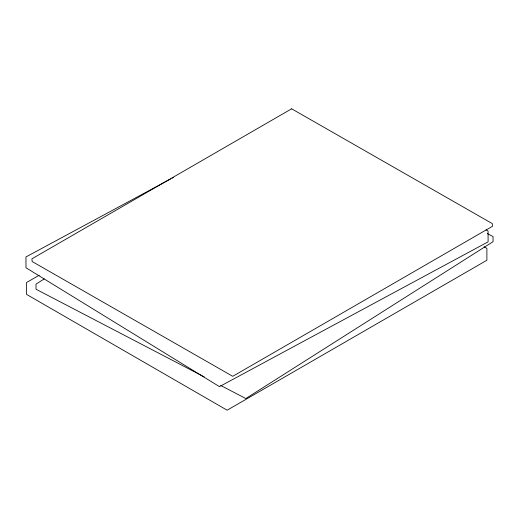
<?xml version="1.0" encoding="UTF-8"?>
<svg xmlns="http://www.w3.org/2000/svg" width="519" height="519" viewBox="0 0 519 519"><rect width="100%" height="100%" fill="white"/><g stroke="black" fill="none" stroke-linecap="round" stroke-linejoin="round"><path stroke-width="0.78" d="M44.199 278.924L36.006 284.127L36.006 289.232L204.149 376.846M39.184 275.239L26.553 282.531L26.553 294.39L227.147 410.198L486.893 260.24L486.893 248.387L484.084 246.765M170.602 178.99L25.95 256.95L25.989 267.765L219.459 386.629L488.1 241.854L488.061 231.039L485.998 229.768M172.029 178.225L173.456 177.453M487.302 233.576L493.05 236.573L493.05 241.679L245.831 398.54L220.679 385.448M291.639 108.802L31.906 258.825L32.165 261.537L232.752 376.32L492.492 226.297L492.233 223.585L291.639 108.802"/></g></svg>
